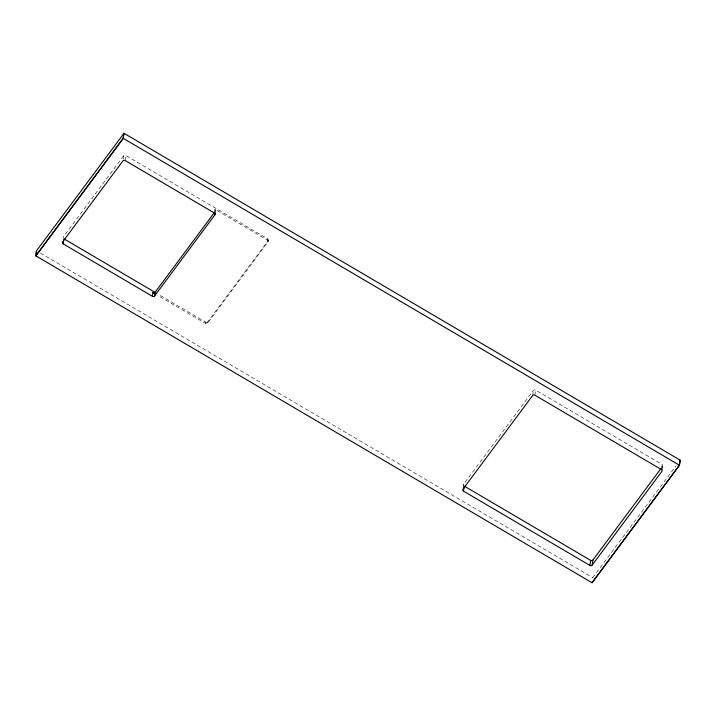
<?xml version="1.0" encoding="UTF-8"?>
<svg xmlns="http://www.w3.org/2000/svg" width="716" height="716" viewBox="0 0 716 716"><rect width="100%" height="100%" fill="white"/><g stroke="black" fill="none" stroke-linecap="round" stroke-linejoin="round"><path stroke-width="0.54" stroke-dasharray="3.58 2.69" d="M123.161 158.898L123.599 155.855A1.638 1.423 8.1 0 1 125.846 155.488L267.56 238.768A1.638 1.423 8.1 0 1 268.061 240.755L267.874 242.089L207.676 323.05A1.638 1.423 8.1 0 1 205.429 323.417L157.681 295.359M125.13 160.554L125.846 155.488M214.317 212.974L214.854 209.242L267.363 240.102A1.638 1.423 8.1 0 1 267.874 242.089M215.203 213.404L215.606 210.602M205.429 323.417L205.617 322.084L158.379 294.321M207.676 323.05L207.873 321.717L268.061 240.755M267.363 240.102L267.56 238.768M268.115 241.471L268.312 240.137M463.154 488.151L463.726 484.097L533.339 390.471A1.638 1.423 8.1 0 1 535.586 390.104L662.023 464.407A1.638 1.423 8.1 0 1 662.524 466.393L661.951 470.448M532.615 395.536L533.339 390.471M534.87 395.178L535.586 390.104M661.298 469.481L662.023 464.407M662.202 469.759L662.783 465.695M123.599 155.855L63.402 236.817A1.638 1.423 8.1 0 0 63.241 238.043M592.732 577.642L676.199 465.561M40.472 253.07L592.821 577.696M463.61 485.421A1.638 1.423 8.1 0 1 463.726 484.097M214.854 209.242A1.638 1.423 8.1 0 1 215.355 211.229M207.873 321.717A1.638 1.423 8.1 0 1 205.617 322.084"/><path stroke-width="1.07" d="M35.8 255.827L123.179 138.304L123.895 133.23L680.2 460.173L679.475 465.248L592.105 582.77L35.8 255.827L36.525 250.752L123.993 133.283L123.268 138.358L35.89 255.88L36.525 250.752M215.095 213.1L214.827 214.961L154.629 295.923A1.638 1.423 8.1 0 1 152.374 296.29L63.187 243.87L63.76 239.815M152.374 296.29L152.911 292.558A1.638 1.423 8.1 0 0 155.166 292.191L214.693 212.115M154.629 295.923L155.166 292.191M463.512 491.149A1.638 1.423 8.1 0 1 463.001 489.162L532.615 395.536A1.638 1.423 8.1 0 1 534.87 395.178L661.298 469.481A1.638 1.423 8.1 0 1 661.808 471.468L592.195 565.094A1.638 1.423 8.1 0 1 589.939 565.452L463.512 491.149L464.084 487.095M589.939 565.452L590.664 560.386L464.237 486.083M592.195 565.094L592.92 560.019L661.199 468.183M680.111 460.12L679.386 465.194L592.007 582.717M123.179 138.304L679.475 465.248M63.903 238.804L155.488 292.62M152.911 292.558L154.817 293.676M592.92 560.019A1.638 1.423 8.1 0 1 590.664 560.386M214.827 214.961A1.638 1.423 8.1 0 0 214.317 212.974L125.13 160.554A1.638 1.423 8.1 0 0 122.875 160.921L62.677 241.883A1.638 1.423 8.1 0 0 63.187 243.87"/></g></svg>
